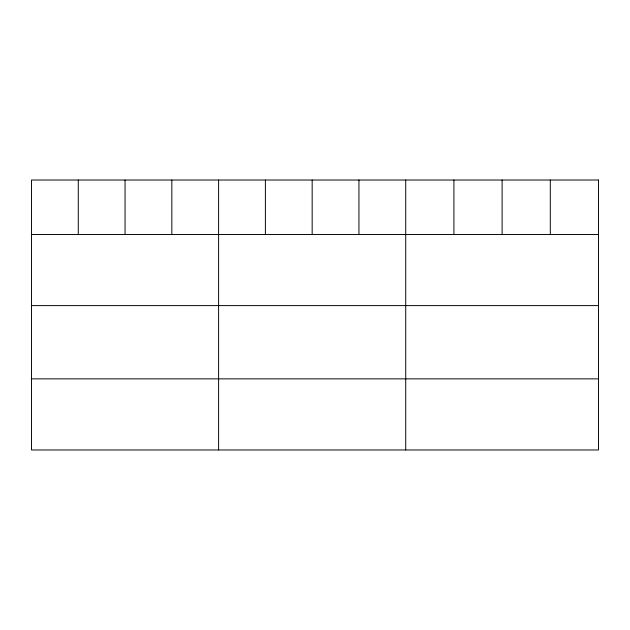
<?xml version="1.0" encoding="UTF-8"?>
<svg xmlns="http://www.w3.org/2000/svg" width="630" height="630" viewBox="0 0 630 630"><rect width="100%" height="100%" fill="white"/><g stroke="black" fill="none" stroke-linecap="round" stroke-linejoin="round"><path stroke-width="0.94" d="M31.5 234.494L598.5 234.494M31.5 305.605L598.5 305.605M31.5 378.866L598.5 378.866M550.305 180.022L550.305 234.494M502.11 180.022L502.11 234.494M453.915 180.022L453.915 234.494M405.72 180.022L405.72 449.977M358.942 180.022L358.942 234.494M312.165 180.022L312.165 234.494M265.387 180.022L265.387 234.494M218.61 180.022L218.61 449.977M171.832 180.022L171.832 234.494M125.055 180.022L125.055 234.494M78.278 180.022L78.278 234.494M598.5 180.022L31.5 180.022L31.5 449.977L598.5 449.977L598.5 180.022"/></g></svg>
